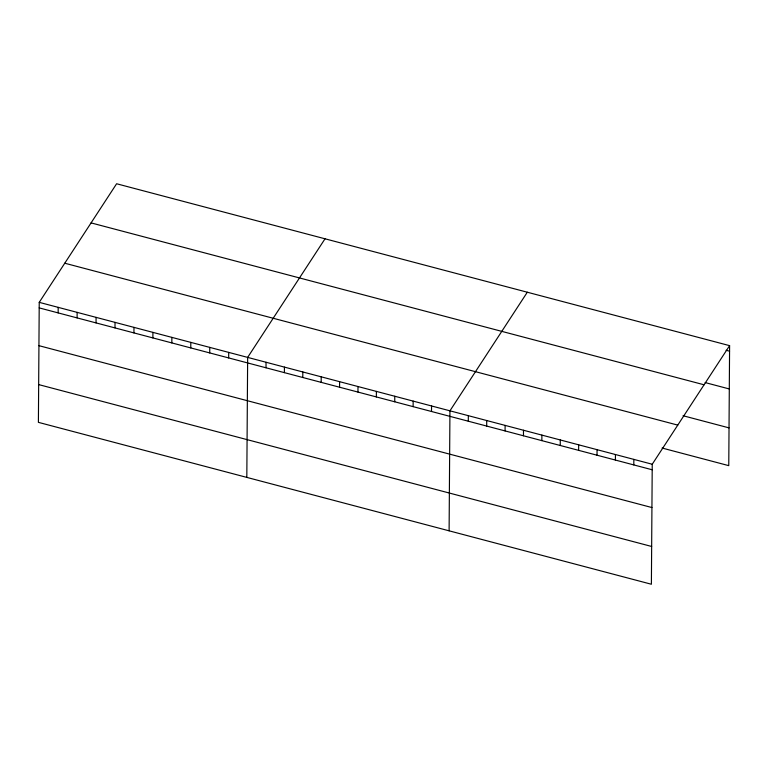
<?xml version="1.0" encoding="UTF-8"?>
<svg xmlns="http://www.w3.org/2000/svg" width="768" height="768" viewBox="0 0 768 768"><rect width="100%" height="100%" fill="white"/><g stroke="black" fill="none" stroke-linecap="round" stroke-linejoin="round"><path stroke-width="1.15" d="M39.235 302.352L38.4 422.352L651.389 584.246L652.234 464.246L729.6 345.648L116.611 183.754L39.235 302.352L652.234 464.246M58.147 312.893L58.186 307.354M77.098 317.894L77.136 312.365M96.038 322.906L96.077 317.366M114.989 327.907L115.027 322.368M133.93 332.909L133.978 327.37M152.88 337.91L152.918 332.381M171.83 342.922L171.869 337.382M190.771 347.923L190.81 342.384M209.722 352.925L209.76 347.386M228.672 357.926L228.71 352.397M246.816 477.398L247.651 357.398L325.027 238.8M266.006 367.786L266.045 362.256M284.4 372.643L284.438 367.114M302.784 377.501L302.822 371.971M321.178 382.358L321.216 376.819M339.562 387.216L339.6 381.677M357.955 392.074L357.994 386.534M376.349 396.931L376.387 391.392M394.733 401.789L394.771 396.25M413.126 406.646L413.165 401.107M431.51 411.504L431.549 405.965M449.107 530.822L449.942 410.822L527.309 292.224M468.298 421.21L468.336 415.68M486.682 426.067L486.72 420.538M505.075 430.925L505.114 425.386M523.459 435.782L523.498 430.243M541.853 440.64L541.891 435.101M560.246 445.498L560.285 439.958M578.63 450.355L578.669 444.816M597.024 455.213L597.062 449.674M615.408 460.07L615.446 454.531M633.802 464.918L633.84 459.389M729.6 345.648L728.765 465.648L662.102 448.042M726.115 350.275L729.562 351.187M705.158 382.579L729.302 388.954M91.075 222.893L704.064 384.787M683.05 415.728L729.024 427.872M64.771 263.213L677.76 425.107M39.197 307.891L652.195 469.776M38.938 345.667L651.926 507.552M38.659 384.586L651.658 546.47"/></g></svg>
